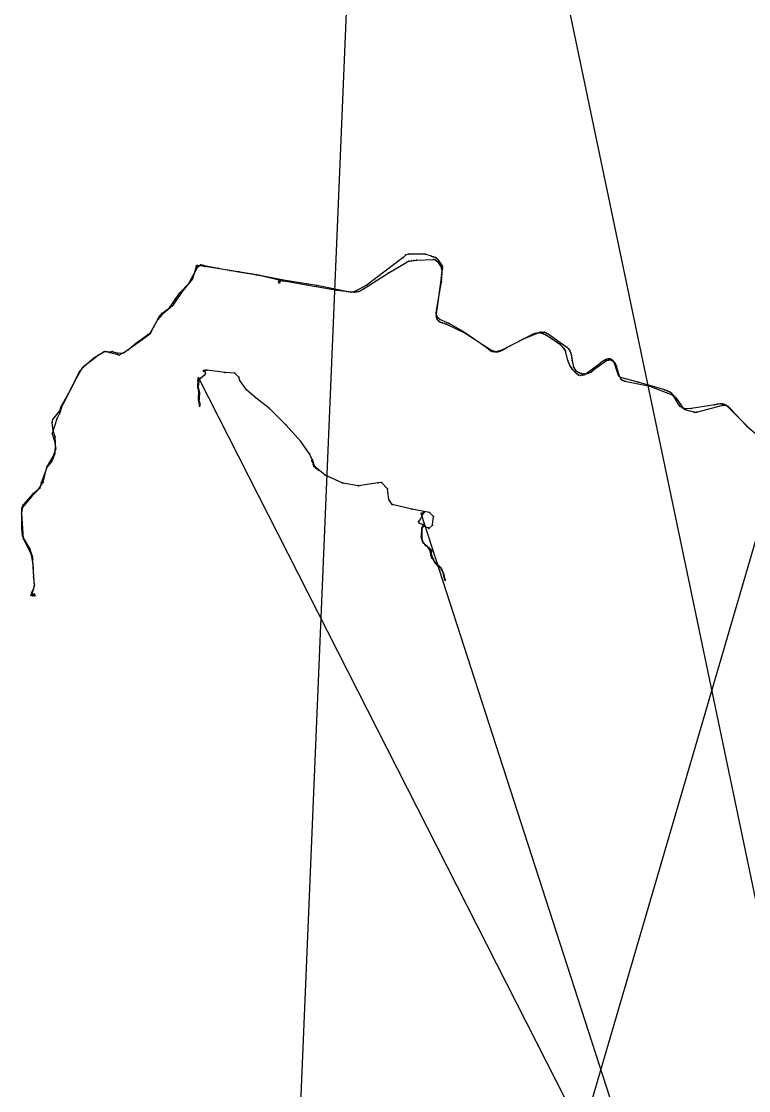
# Model space of a CAD drawing. Header units: metres. Extents: x 533996 to 558759, y 1823984 to 1869097.
# Drawn here: x 533996 to 538545, y 1846540 to 1853228 of the extents above; entities that cross this region are included whole.
import ezdxf

# ---------------------------------------------------------------- set-up
doc = ezdxf.new("R2010")
doc.units = ezdxf.units.M
doc.header["$MEASUREMENT"] = 0
doc.layers.add('Unknown Line Type', color=7, linetype='Continuous')
doc.layers.add('Unknown Point Feature', color=7, linetype='Continuous')

msp = doc.modelspace()

# ---------------------------------------------------------------- linework, layer by layer
at = {"layer": 'Unknown Line Type', "color": 4, "true_color": 0x00ffff}
for points in [[(534120.6, 1869074.7, 342.4), (540850.2, 1836930.3, 270.8)], [(535442, 1839236.9, 226.1), (536139.8, 1855927.4, 774.5)], [(539269.5, 1852310, 524.5), (535443.4, 1839235.5, 227.5)], [(538557.6, 1850674.7, 633.2), (538407.2, 1850824.9, 629.8), (538395.4, 1850832.1, 629.8), (538382.1, 1850836.1, 629.8), (538367.1, 1850835.8, 629.8), (538350.7, 1850833.1, 629.3), (538333.4, 1850829.7, 629.3), (538185.1, 1850806.6, 627.9), (538155.3, 1850803.9, 627.4), (538141.5, 1850806.2, 627.4), (538128.9, 1850811.9, 626.9), (538118.1, 1850820, 626.4), (538109.2, 1850829.6, 626), (538101.6, 1850842, 625.5), (538094.2, 1850854.4, 625.5), (538072.1, 1850891.8, 625), (538062.7, 1850902, 625), (538050.9, 1850910.3, 624.5), (538036.1, 1850917.4, 624.5), (538020.4, 1850923.6, 624), (537855.1, 1850971.1, 623.1), (537743.1, 1851001, 623.1), (537734.7, 1851009.1, 623.1), (537728.8, 1851019.3, 623.5), (537725.1, 1851031.2, 623.5), (537721.9, 1851044.1, 624), (537704.9, 1851094.6, 625), (537698.3, 1851104.4, 625), (537690, 1851111.8, 625.5), (537680.4, 1851116.8, 625.5), (537668.9, 1851117.5, 626), (537656.3, 1851114.9, 626.9), (537643.5, 1851108.3, 627.4), (537631.2, 1851100.2, 628.4), (537619.8, 1851091.3, 628.8), (537608.2, 1851081, 628.8), (537529.5, 1851022.6, 632.2), (537517.7, 1851017.7, 632.7), (537506.1, 1851014.2, 632.7), (537493.8, 1851013.3, 632.7), (537481.5, 1851015.1, 632.2), (537468.7, 1851024.5, 632.7), (537457.9, 1851035.9, 633.7), (537449.2, 1851044, 633.7), (537441.7, 1851052.7, 633.7), (537435.2, 1851061.9, 633.7), (537429.3, 1851071.6, 633.7), (537414.2, 1851106.9, 634.6), (537399.5, 1851166.7, 636), (537392.3, 1851180.3, 637), (537382, 1851192.5, 637.5), (537368.2, 1851204, 637.5), (537353.6, 1851214.9, 637.5), (537274.5, 1851268, 638), (537262.2, 1851273.6, 638.5), (537249.5, 1851277.3, 638.5), (537236.1, 1851279.1, 638.9), (537222, 1851278.3, 638.9), (537207.4, 1851274.6, 639.4), (537192.5, 1851268.5, 639.4), (537177.5, 1851261.8, 639.9), (537005.3, 1851174.3, 645.2), (536971.9, 1851162.7, 646.1), (536962, 1851161, 646.6), (536952, 1851160.6, 646.6), (536941.4, 1851162.9, 647.1), (536930.8, 1851167.6, 647.6), (536920, 1851174.8, 648.1), (536907.7, 1851186, 648.5), (536756.3, 1851290.7, 648.5), (536672.6, 1851338, 649.5), (536614.5, 1851362.8, 651), (536604.7, 1851370.6, 651), (536597.3, 1851380.1, 651.4), (536592.9, 1851391.5, 651.9), (536592, 1851404.3, 652.9), (536593.6, 1851417.9, 653.3), (536596.1, 1851432.2, 653.8), (536624.7, 1851599.2, 663), (536631.3, 1851683.8, 666.3), (536630.4, 1851692.6, 666.3), (536627.8, 1851701.1, 666.3), (536623, 1851710, 666.8), (536616.6, 1851719.3, 666.8), (536610.4, 1851729, 666.8), (536603, 1851737.3, 666.8), (536594.5, 1851744.6, 666.8), (536584.1, 1851750.5, 666.8), (536573.1, 1851755.4, 666.8), (536561.9, 1851759.7, 666.8), (536521.6, 1851771, 667.3), (536417.6, 1851772.7, 671.6), (536402, 1851768.3, 671.6), (536384.1, 1851751.4, 671.6), (536158.6, 1851579.9, 671.6), (536087.4, 1851539.7, 670.7), (536073.2, 1851536, 670.7), (536059, 1851534.8, 670.2), (536044.5, 1851536, 669.7), (536029.3, 1851539.2, 669.7), (535844.7, 1851575.2, 666.3), (535636.4, 1851609.4, 662.5), (535466.4, 1851641.5, 657.7), (535301, 1851670.6, 652.9), (535143.7, 1851693.9, 649.5), (535097.7, 1851701.5, 649.5), (535093.6, 1851700.7, 649), (535091.1, 1851699, 649.5), (535090.1, 1851692.9, 648.1), (535066.9, 1851617, 641.8), (535001.8, 1851539.2, 636.5), (534941.2, 1851449, 628.8), (534875.7, 1851392.8, 622.6), (534847.6, 1851362.1, 621.6), (534799.4, 1851274.8, 623.5), (534711.1, 1851211.6, 622.6), (534666.3, 1851173.8, 623.1), (534608, 1851140.1, 624.5), (534547.6, 1851157.5, 623.5), (534534, 1851161.4, 623.5), (534519.2, 1851162.3, 624.5), (534450.4, 1851121.6, 624), (534374.8, 1851056, 620.7), (534340.6, 1850999.1, 619.2), (534258.9, 1850839.1, 612), (534251.7, 1850827.3, 611.5), (534238, 1850780, 608.7), (534217.2, 1850742.6, 606.7), (534190, 1850649.7, 602.9), (534208.5, 1850587, 601.9), (534205.2, 1850522.4, 601.9), (534186.9, 1850477.6, 602.4), (534157.5, 1850442.3, 602.4), (534119.6, 1850341.4, 601), (534112.3, 1850307.2, 599.5), (534063.1, 1850261.1, 596.6), (534001.6, 1850185.5, 598.1), (533996.5, 1850148.8, 600), (534008.5, 1849993, 602.4), (534055.8, 1849900.1, 603.4), (534067.7, 1849834.3, 603.4), (534073.1, 1849753.9, 603.8), (534075.6, 1849695.1, 604.8), (534064.5, 1849653.9, 605.8), (534056.3, 1849639.5, 606.2), (534066.3, 1849634.9, 605.8), (534080.2, 1849636.4, 605.3), (534078.5, 1849637.7, 603.8), (534079.4, 1849640.6, 604.8), (534078.9, 1849639.6, 606.2), (534079.8, 1849636.7, 604.8), (534080.2, 1849635.4, 604.8), (534079.5, 1849636.8, 603.8), (534080, 1849638, 605.3), (534080.3, 1849638.9, 606.2), (534080.4, 1849639.9, 605.8), (534080.4, 1849639.3, 606.2), (534079.7, 1849639.2, 605.8), (534078.8, 1849640.7, 606.7), (534077.5, 1849643.3, 606.2), (534076.5, 1849646, 608.7), (534076.7, 1849646.7, 613), (534076.8, 1849645.6, 613), (534076.6, 1849643.6, 611.5), (534075.1, 1849640.5, 609.1), (534075.7, 1849640.8, 608.7), (534078.1, 1849641.4, 610.1), (534068.2, 1849641.8, 610.1), (534060.5, 1849652.8, 611.1), (534073.2, 1849677.4, 612), (534077.9, 1849702, 613), (534071, 1849813.7, 613), (534067.4, 1849866.5, 612.5), (534066.4, 1849880.3, 612.5), (534048.6, 1849930.4, 613.5), (534017.3, 1849982.1, 613.5), (534004, 1850010.5, 613), (533998.4, 1850055.8, 613), (533999.3, 1850180.8, 614.9), (534006.8, 1850204, 614.4), (534069.8, 1850274.4, 608.7), (534105.2, 1850303.9, 607.7), (534132.9, 1850345.8, 607.2), (534156.7, 1850439.2, 606.7), (534193.4, 1850502.6, 605.8), (534211.5, 1850551.6, 605.3), (534207.2, 1850630.2, 603.4), (534194.6, 1850666.4, 603.4), (534189.7, 1850718.3, 603.4), (534193, 1850737.2, 603.8), (534219.2, 1850770, 602.9), (534237.1, 1850791.2, 604.8), (534244.6, 1850819.7, 604.8), (534290.8, 1850899.7, 605.8), (534357.1, 1851033.7, 609.1), (534392.8, 1851075.8, 611.1), (534476.4, 1851140.3, 616.8), (534513.2, 1851161.8, 619.7), (534563.8, 1851162.4, 627.4), (534599.4, 1851153.4, 629.3), (534635.6, 1851155, 632.2), (534708.5, 1851207, 635.6), (534780.4, 1851259.9, 638), (534803.8, 1851278.4, 638.5), (534859, 1851380, 637.5), (534876.2, 1851402.9, 635.6), (534923, 1851435.5, 633.7), (534984.7, 1851527.6, 632.2), (535043.2, 1851588.9, 634.6), (535098.7, 1851691.2, 643.3), (535117.2, 1851705, 649.5), (535123.8, 1851703.8, 650), (535131.7, 1851702.2, 650.5), (535226.1, 1851683.6, 653.3), (535357.5, 1851660.3, 656.7), (535483.9, 1851639.6, 657.2), (535592.3, 1851615.4, 656.7), (535623.8, 1851607.8, 657.2), (535615.5, 1851599.9, 656.2), (535613.8, 1851597.8, 655.3), (535608.5, 1851597.3, 656.2), (535605.6, 1851598.1, 656.2), (535605.1, 1851597.8, 657.2), (535606, 1851600.3, 654.8), (535606.1, 1851601.5, 654.3), (535609, 1851600.5, 649), (535610.9, 1851603.2, 644.7), (535609.9, 1851602, 645.7), (535608.1, 1851602, 647.6), (535610.3, 1851600.8, 646.1), (535607.6, 1851599.3, 647.1), (535609.1, 1851599.1, 648.5), (535609.6, 1851599.7, 648.5), (535608.9, 1851598.3, 650), (535609.9, 1851596, 650), (535609, 1851597.4, 653.3), (535610, 1851598.8, 654.3), (535612.4, 1851600.1, 657.7), (535610.9, 1851597.3, 657.2), (535610.5, 1851597.2, 655.3), (535609.7, 1851597, 655.8), (535608.3, 1851597.1, 652.9), (535608.3, 1851598.9, 649.5), (535608.1, 1851596.7, 647.6), (535608.5, 1851592.3, 644.7), (535610.9, 1851592.5, 645.2), (535611.1, 1851593.3, 648.1), (535608.9, 1851597.8, 649), (535609.2, 1851608.1, 649.5), (535611.5, 1851608.2, 649), (535613.4, 1851607.8, 649.5), (535663.3, 1851600.8, 649.5), (535780.8, 1851580.8, 651.4), (535971.7, 1851546.6, 656.7), (536079.3, 1851534.2, 659.1), (536093, 1851535.8, 659.6), (536106.9, 1851539, 659.6), (536120.6, 1851545.2, 660.1), (536133.7, 1851553.3, 660.6), (536146.2, 1851561.7, 661), (536290, 1851653.8, 664.4), (536406.5, 1851722.4, 668.2), (536421, 1851727, 669.2), (536436.2, 1851730.2, 669.7), (536451.8, 1851732.6, 670.2), (536467.7, 1851734.2, 671.1), (536574.2, 1851739.2, 677.4), (536583.9, 1851736.1, 678.3), (536593.4, 1851730.6, 679.3), (536601.7, 1851722.9, 679.8), (536608.2, 1851714, 680.3), (536614.1, 1851704.5, 680.8), (536619.6, 1851694.1, 681.2), (536624.4, 1851683.1, 681.7), (536627.3, 1851671.2, 681.7), (536626.9, 1851657.1, 681.2), (536624.8, 1851641.7, 680.3), (536622.5, 1851626.6, 680.3), (536596.9, 1851441.1, 679.8), (536590.1, 1851399.5, 678.8), (536590.3, 1851386.7, 678.8), (536592.6, 1851374.8, 678.8), (536598, 1851363.9, 678.8), (536606.2, 1851354.4, 678.8), (536616.4, 1851347.3, 679.3), (536628.3, 1851341.4, 679.3), (536642.5, 1851337.8, 678.8), (536656.6, 1851333.7, 678.8), (536775.7, 1851275, 674.5), (536939.5, 1851169, 670.7), (536951.1, 1851164.3, 670.2), (536963.3, 1851161.7, 670.2), (536976.5, 1851160.9, 669.7), (536991.5, 1851164.9, 669.2), (537005.8, 1851171.3, 668.7), (537019.5, 1851179.3, 668.7), (537032.3, 1851187.3, 668.7), (537137.5, 1851242, 667.3), (537240.5, 1851283.3, 664.4), (537254.8, 1851284.8, 664.4), (537268.4, 1851283, 663.5), (537281.5, 1851278.1, 663), (537293.9, 1851271.4, 663), (537306.5, 1851263.3, 662.5), (537407.4, 1851189.5, 658.2), (537418.5, 1851178.8, 657.2), (537426.9, 1851166.5, 656.7), (537433.3, 1851152.6, 655.8), (537437.6, 1851138, 655.3), (537439.7, 1851122.3, 654.3), (537441.8, 1851107.1, 653.8), (537450.2, 1851065.7, 651.9), (537456.2, 1851053.6, 651.4), (537464.6, 1851043.2, 651), (537474.8, 1851035, 651), (537487.1, 1851029.2, 650.5), (537500.9, 1851025.2, 650), (537514.8, 1851022.7, 649.5), (537529.5, 1851022.8, 648.5), (537544.2, 1851026.6, 648.1), (537558.7, 1851033.9, 646.6), (537571.7, 1851044.4, 645.7), (537584.2, 1851054.6, 645.2), (537655.5, 1851106.2, 640.9), (537666.6, 1851109.6, 639.9), (537678, 1851110.5, 639.4), (537688.7, 1851107.9, 638.9), (537698.6, 1851101.9, 638.9), (537707, 1851093.4, 638.5), (537713.5, 1851083.5, 638.5), (537718.2, 1851072.1, 638), (537721.7, 1851059.7, 637), (537736.5, 1851009.9, 634.6), (537748.4, 1850988.2, 633.7), (537758.1, 1850981.5, 632.7), (537770.9, 1850978, 632.2), (537927.8, 1850945.6, 626), (538066.6, 1850892.9, 622.1), (538075, 1850886.5, 622.1), (538080, 1850881, 622.1), (538083.7, 1850877.3, 622.6), (538086.9, 1850874.8, 622.6), (538089.3, 1850873.1, 623.1), (538084.6, 1850878.2, 622.6), (538080.8, 1850881, 621.6), (538095, 1850868, 621.6), (538098.7, 1850862.9, 621.6), (538134.3, 1850809.8, 622.6), (538142.3, 1850802.8, 622.6), (538152, 1850797.7, 622.6), (538206.2, 1850783.7, 624.5), (538220.4, 1850784.1, 625), (538384.6, 1850826.3, 626.9), (538398, 1850826.8, 627.4), (538408.6, 1850823.9, 627.9), (538418.4, 1850818.2, 627.9), (538427.7, 1850809.5, 628.4), (538436.5, 1850799.8, 628.4), (538533.2, 1850697.9, 629.3), (538601, 1850639.9, 629.8)], [(540727.1, 1837063.8, 279.9), (536499.6, 1850142.8, 696.1), (536497.7, 1850151.2, 692.3), (536506.5, 1850152.4, 690.4), (536515.3, 1850156.1, 688.4), (536512.9, 1850158.8, 686), (536493.6, 1850115.5, 640.4), (536480.9, 1850100.2, 636.5), (536485.6, 1850089.8, 624.5), (536510.5, 1850081.5, 607.2), (536512.2, 1850072.1, 604.3), (536512.6, 1850069.9, 602.4), (536511.9, 1850070.8, 600.5), (536513.8, 1850070.3, 598.6), (536512.3, 1850070.1, 598.1), (536512.4, 1850070.5, 599), (536511.4, 1850069, 600.5), (536511, 1850070.9, 598.6), (536512.9, 1850070.1, 597.6), (536510.2, 1850071.1, 599.5), (536510.3, 1850070.5, 600), (536509, 1850070.6, 598.1), (536502.5, 1850061.6, 597.6), (536501.3, 1850045.7, 601.4), (536502.3, 1850029.3, 601.9), (536501.2, 1850013.6, 605.3), (536502.2, 1850005.2, 600), (536501.9, 1849991.5, 597.1), (536503.7, 1849985.9, 595.2), (536507, 1849973.1, 592.8), (536523.9, 1849952.8, 592.8), (536526.3, 1849950, 592.3), (536524.8, 1849949.4, 592.8), (536536.3, 1849942.5, 594.7), (536564.3, 1849919.9, 603.8), (536561.8, 1849912, 606.7), (536560.1, 1849898.1, 600.5), (536565.7, 1849880.1, 597.1), (536566.4, 1849874.8, 595.2), (536568.4, 1849868.8, 594.2), (536576.1, 1849854.5, 592.8), (536583.5, 1849842.7, 591.8), (536583.9, 1849842.6, 590.4), (536582.8, 1849843.2, 589.9), (536586.9, 1849839.1, 588), (536606.5, 1849823.6, 588), (536612.6, 1849815.6, 589), (536615.8, 1849813.5, 587.5), (536616.8, 1849812.9, 587), (536625.4, 1849798.6, 587.5), (536626.5, 1849795, 586.5), (536625.3, 1849795.1, 586.1), (536627.9, 1849793.5, 586.1), (536633.4, 1849785.5, 586.5), (536636.3, 1849773.7, 585.6), (536641.3, 1849757.8, 585.1), (536641.4, 1849750.5, 585.1), (536646.3, 1849737.4, 585.1), (536647, 1849734.2, 585.1), (536646, 1849733.2, 584.6), (536646.9, 1849733.8, 583.7), (536648, 1849735.3, 585.1), (536645.6, 1849733.5, 587), (536645.6, 1849734.4, 587), (536641.8, 1849749.5, 587.5), (536637.3, 1849765.2, 588), (536636.5, 1849772.1, 587.5), (536633.2, 1849783, 587.5), (536627.5, 1849793.8, 587), (536623.7, 1849801.7, 586.1), (536622.4, 1849803.7, 587), (536619.9, 1849809, 588), (536614.6, 1849813.6, 589), (536606.6, 1849818.8, 591.3), (536600, 1849823.5, 591.8), (536589.3, 1849836.3, 589), (536583.4, 1849844, 589.4), (536572.1, 1849867.3, 591.3), (536561.7, 1849872.7, 594.2), (536561.2, 1849883.9, 590.9), (536560.7, 1849885.5, 590.4), (536558.6, 1849887.9, 590.9), (536556.4, 1849903.1, 590.9), (536553.3, 1849919.1, 588.5), (536541.2, 1849936.1, 588.5), (536529.6, 1849946.5, 590.9), (536521.8, 1849953, 591.3), (536519.3, 1849955.4, 590.9), (536510.2, 1849967, 590.4), (536505, 1849977.4, 592.8), (536498, 1850002.2, 595.7), (536498.2, 1850004.8, 595.7), (536498.9, 1850011.5, 594.2), (536498.8, 1850016, 592.3), (536502.2, 1850044.8, 595.7), (536501.9, 1850052.4, 594.2), (536501.5, 1850058.4, 592.8), (536504.6, 1850065.3, 591.8), (536504.9, 1850068.1, 592.8), (536504.8, 1850069.2, 595.7), (536506.1, 1850069.8, 596.2), (536507.6, 1850070.2, 596.2), (536511.9, 1850071.6, 596.6), (536513.8, 1850070.7, 596.2), (536513.6, 1850072.8, 598.1), (536515.6, 1850071.3, 600.5), (536542, 1850061, 600.5), (536545.8, 1850056.8, 601.9), (536568.1, 1850076.1, 600), (536569, 1850081.2, 600.5), (536574.1, 1850130.1, 602.4), (536549.3, 1850155.4, 605.8), (536439.4, 1850176.4, 608.7), (536315.3, 1850206.8, 610.6), (536294.1, 1850237.7, 611.5), (536287.1, 1850303.9, 612), (536248.9, 1850342.6, 611.1), (536228.2, 1850341.2, 611.1), (536104.8, 1850323.7, 612.5), (536006.7, 1850340.3, 617.8), (535897.6, 1850389, 625.5), (535839.9, 1850434.6, 630.8), (535826.3, 1850452.7, 632.2), (535812.5, 1850486.3, 636.5), (535814.9, 1850479.6, 637.5), (535813.4, 1850477.8, 637), (535815.7, 1850477.6, 634.1), (535819.1, 1850473.5, 633.2), (535823.8, 1850458.5, 635.1), (535824.3, 1850456.7, 634.6), (535822.4, 1850456, 634.1), (535823.1, 1850454.8, 635.6), (535826, 1850449.4, 635.6), (535826.5, 1850449.2, 634.6), (535836.7, 1850438.6, 635.1), (535846, 1850429.4, 634.6), (535854.7, 1850421, 634.1), (535854.5, 1850420.7, 633.2), (535844, 1850428.8, 634.1), (535838.8, 1850432.7, 633.2), (535833.1, 1850439.8, 633.2), (535831.3, 1850444.3, 632.7), (535828, 1850444.9, 634.1), (535826.8, 1850444.3, 633.7), (535827.1, 1850446.9, 634.1), (535828, 1850447.3, 633.7), (535826.8, 1850457.6, 631.7), (535821.1, 1850473.4, 632.7), (535818, 1850481.7, 632.2), (535818.4, 1850482.7, 632.2), (535799.2, 1850522, 633.2), (535745, 1850600.9, 634.1), (535651.8, 1850701.2, 638), (535548.5, 1850806.5, 645.7), (535465.8, 1850871, 648.1), (535403.6, 1850922.6, 647.1), (535363.8, 1850982, 644.2), (535357.1, 1851002.6, 643.7), (535332.2, 1851027, 643.7), (535270, 1851031, 645.7), (535156.9, 1851045.5, 646.1), (535149.1, 1851046.6, 646.6), (535136.1, 1851044.5, 648.5), (535140.6, 1851042.8, 643.7), (535136.3, 1851040.9, 643.3), (535144.4, 1851037.8, 639.4), (535149.1, 1851025.8, 640.4), (535145.8, 1851020.7, 640.9), (535138.9, 1851013.9, 641.8), (535122.4, 1851000.9, 640.4), (535115.2, 1850995.1, 639.4), (535106, 1850990.2, 638), (535105.8, 1850990.2, 638.5), (535107.1, 1850986, 638.5), (535104.9, 1850972.5, 636.5), (535106.5, 1850970.4, 635.6), (535104.4, 1850960.6, 637.5), (535103.6, 1850958.1, 638.5), (535103.6, 1850955.5, 637.5), (535099.9, 1850949, 639.4), (535100.8, 1850948.1, 638.5), (535103, 1850940.4, 637), (535110.4, 1850907.5, 642.3), (535110.7, 1850893.8, 646.6), (535110.1, 1850892.3, 642.8), (535109.4, 1850889.9, 640.4), (535107.8, 1850876.8, 637.5), (535108.7, 1850871.5, 636), (535108.5, 1850862.2, 635.1), (535106.7, 1850857.6, 633.2), (535110.9, 1850845.8, 631.7), (535113.1, 1850835.8, 631.2), (535113.5, 1850828.2, 630.8), (535113.4, 1850823.4, 631.2), (535110.5, 1850821.4, 630.3), (535111.6, 1850826.3, 632.2), (535110.8, 1850831.9, 633.7), (535108.9, 1850839.4, 631.2), (535107.1, 1850848, 631.2), (535104.9, 1850857.5, 631.7), (535105.7, 1850860.7, 632.2), (535104.5, 1850865.9, 633.2), (535103.6, 1850870.8, 633.2), (535103.9, 1850882.6, 635.1), (535105.4, 1850900.1, 638), (535103.8, 1850924.7, 641.3), (535100.2, 1850936.8, 644.7), (535101.2, 1850960.2, 645.7), (535101.7, 1850968.1, 646.6), (535100.4, 1850980.8, 648.5), (535103.2, 1850994.8, 650), (535103.4, 1850997.5, 650.5), (542806.5, 1835852.7, 242.4)]]:
    msp.add_polyline3d(points, dxfattribs=at)
at = {"layer": 'Unknown Point Feature'}
for p in [(536402, 1851768.3, 671.6), (536417.6, 1851772.7, 671.6), (536521.6, 1851771, 667.3), (536561.9, 1851759.7, 666.8), (535090.1, 1851692.9, 648.1), (535091.1, 1851699, 649.5), (535093.6, 1851700.7, 649), (535097.7, 1851701.5, 649.5), (535098.7, 1851691.2, 643.3), (535117.2, 1851705, 649.5), (535123.8, 1851703.8, 650), (535131.7, 1851702.2, 650.5), (535143.7, 1851693.9, 649.5), (536384.1, 1851751.4, 671.6), (536406.5, 1851722.4, 668.2), (536421, 1851727, 669.2), (536436.2, 1851730.2, 669.7), (536451.8, 1851732.6, 670.2), (536467.7, 1851734.2, 671.1), (536573.1, 1851755.4, 666.8), (536574.2, 1851739.2, 677.4), (536583.9, 1851736.1, 678.3), (536584.1, 1851750.5, 666.8), (536593.4, 1851730.6, 679.3), (536594.5, 1851744.6, 666.8), (536601.7, 1851722.9, 679.8), (536603, 1851737.3, 666.8), (536608.2, 1851714, 680.3), (536610.4, 1851729, 666.8), (536614.1, 1851704.5, 680.8), (536616.6, 1851719.3, 666.8), (536619.6, 1851694.1, 681.2), (536623, 1851710, 666.8), (536627.8, 1851701.1, 666.3), (536630.4, 1851692.6, 666.3), (535226.1, 1851683.6, 653.3), (535301, 1851670.6, 652.9), (535357.5, 1851660.3, 656.7), (535466.4, 1851641.5, 657.7), (535483.9, 1851639.6, 657.2), (536290, 1851653.8, 664.4), (536622.5, 1851626.6, 680.3), (536624.4, 1851683.1, 681.7), (536624.8, 1851641.7, 680.3), (536626.9, 1851657.1, 681.2), (536627.3, 1851671.2, 681.7), (536631.3, 1851683.8, 666.3), (535043.2, 1851588.9, 634.6), (535066.9, 1851617, 641.8), (535592.3, 1851615.4, 656.7), (535605.1, 1851597.8, 657.2), (535605.6, 1851598.1, 656.2), (535606, 1851600.3, 654.8), (535606.1, 1851601.5, 654.3), (535607.6, 1851599.3, 647.1), (535608.1, 1851602, 647.6), (535608.1, 1851596.7, 647.6), (535608.3, 1851598.9, 649.5), (535608.3, 1851597.1, 652.9), (535608.5, 1851597.3, 656.2), (535608.5, 1851592.3, 644.7), (535608.9, 1851598.3, 650), (535608.9, 1851597.8, 649), (535609, 1851600.5, 649), (535609, 1851597.4, 653.3), (535609.1, 1851599.1, 648.5), (535609.2, 1851608.1, 649.5), (535609.6, 1851599.7, 648.5), (535609.7, 1851597, 655.8), (535609.9, 1851602, 645.7), (535609.9, 1851596, 650), (535610, 1851598.8, 654.3), (535610.3, 1851600.8, 646.1), (535610.5, 1851597.2, 655.3), (535610.9, 1851603.2, 644.7), (535610.9, 1851597.3, 657.2), (535610.9, 1851592.5, 645.2), (535611.1, 1851593.3, 648.1), (535611.5, 1851608.2, 649), (535612.4, 1851600.1, 657.7), (535613.4, 1851607.8, 649.5), (535613.8, 1851597.8, 655.3), (535615.5, 1851599.9, 656.2), (535623.8, 1851607.8, 657.2), (535636.4, 1851609.4, 662.5), (535663.3, 1851600.8, 649.5), (535780.8, 1851580.8, 651.4), (535844.7, 1851575.2, 666.3), (536146.2, 1851561.7, 661), (536158.6, 1851579.9, 671.6), (536624.7, 1851599.2, 663), (534984.7, 1851527.6, 632.2), (535001.8, 1851539.2, 636.5), (535971.7, 1851546.6, 656.7), (536029.3, 1851539.2, 669.7), (536044.5, 1851536, 669.7), (536059, 1851534.8, 670.2), (536073.2, 1851536, 670.7), (536079.3, 1851534.2, 659.1), (536087.4, 1851539.7, 670.7), (536093, 1851535.8, 659.6), (536106.9, 1851539, 659.6), (536120.6, 1851545.2, 660.1), (536133.7, 1851553.3, 660.6), (534923, 1851435.5, 633.7), (534941.2, 1851449, 628.8), (536596.1, 1851432.2, 653.8), (536596.9, 1851441.1, 679.8), (534847.6, 1851362.1, 621.6), (534859, 1851380, 637.5), (534875.7, 1851392.8, 622.6), (534876.2, 1851402.9, 635.6), (536590.1, 1851399.5, 678.8), (536590.3, 1851386.7, 678.8), (536592, 1851404.3, 652.9), (536592.6, 1851374.8, 678.8), (536592.9, 1851391.5, 651.9), (536593.6, 1851417.9, 653.3), (536597.3, 1851380.1, 651.4), (536598, 1851363.9, 678.8), (536604.7, 1851370.6, 651), (536614.5, 1851362.8, 651), (536606.2, 1851354.4, 678.8), (536616.4, 1851347.3, 679.3), (536628.3, 1851341.4, 679.3), (536642.5, 1851337.8, 678.8), (536656.6, 1851333.7, 678.8), (536672.6, 1851338, 649.5), (536756.3, 1851290.7, 648.5), (534780.4, 1851259.9, 638), (534799.4, 1851274.8, 623.5), (534803.8, 1851278.4, 638.5), (536775.7, 1851275, 674.5), (537137.5, 1851242, 667.3), (537177.5, 1851261.8, 639.9), (537192.5, 1851268.5, 639.4), (537207.4, 1851274.6, 639.4), (537222, 1851278.3, 638.9), (537236.1, 1851279.1, 638.9), (537240.5, 1851283.3, 664.4), (537249.5, 1851277.3, 638.5), (537254.8, 1851284.8, 664.4), (537262.2, 1851273.6, 638.5), (537268.4, 1851283, 663.5), (537274.5, 1851268, 638), (537281.5, 1851278.1, 663), (537293.9, 1851271.4, 663), (537306.5, 1851263.3, 662.5), (534513.2, 1851161.8, 619.7), (534519.2, 1851162.3, 624.5), (534534, 1851161.4, 623.5), (534547.6, 1851157.5, 623.5), (534563.8, 1851162.4, 627.4), (534666.3, 1851173.8, 623.1), (534708.5, 1851207, 635.6), (534711.1, 1851211.6, 622.6), (536907.7, 1851186, 648.5), (536920, 1851174.8, 648.1), (536930.8, 1851167.6, 647.6), (536939.5, 1851169, 670.7), (536941.4, 1851162.9, 647.1), (536951.1, 1851164.3, 670.2), (536952, 1851160.6, 646.6), (536962, 1851161, 646.6), (536963.3, 1851161.7, 670.2), (536971.9, 1851162.7, 646.1), (536976.5, 1851160.9, 669.7), (536991.5, 1851164.9, 669.2), (537005.3, 1851174.3, 645.2), (537005.8, 1851171.3, 668.7), (537019.5, 1851179.3, 668.7), (537032.3, 1851187.3, 668.7), (537353.6, 1851214.9, 637.5), (537368.2, 1851204, 637.5), (537382, 1851192.5, 637.5), (537392.3, 1851180.3, 637), (537399.5, 1851166.7, 636), (537407.4, 1851189.5, 658.2), (537418.5, 1851178.8, 657.2), (537426.9, 1851166.5, 656.7), (534450.4, 1851121.6, 624), (534476.4, 1851140.3, 616.8), (534599.4, 1851153.4, 629.3), (534608, 1851140.1, 624.5), (534635.6, 1851155, 632.2), (537414.2, 1851106.9, 634.6), (537433.3, 1851152.6, 655.8), (537437.6, 1851138, 655.3), (537439.7, 1851122.3, 654.3), (537441.8, 1851107.1, 653.8), (537619.8, 1851091.3, 628.8), (537631.2, 1851100.2, 628.4), (537643.5, 1851108.3, 627.4), (537655.5, 1851106.2, 640.9), (537656.3, 1851114.9, 626.9), (537666.6, 1851109.6, 639.9), (537668.9, 1851117.5, 626), (537678, 1851110.5, 639.4), (537680.4, 1851116.8, 625.5), (537688.7, 1851107.9, 638.9), (537690, 1851111.8, 625.5), (537698.3, 1851104.4, 625), (537698.6, 1851101.9, 638.9), (537704.9, 1851094.6, 625), (537707, 1851093.4, 638.5), (534357.1, 1851033.7, 609.1), (534374.8, 1851056, 620.7), (534392.8, 1851075.8, 611.1), (535136.1, 1851044.5, 648.5), (535136.3, 1851040.9, 643.3), (535140.6, 1851042.8, 643.7), (535144.4, 1851037.8, 639.4), (535149.1, 1851046.6, 646.6), (535149.1, 1851025.8, 640.4), (535156.9, 1851045.5, 646.1), (535270, 1851031, 645.7), (535332.2, 1851027, 643.7), (537429.3, 1851071.6, 633.7), (537435.2, 1851061.9, 633.7), (537441.7, 1851052.7, 633.7), (537449.2, 1851044, 633.7), (537450.2, 1851065.7, 651.9), (537456.2, 1851053.6, 651.4), (537457.9, 1851035.9, 633.7), (537464.6, 1851043.2, 651), (537468.7, 1851024.5, 632.7), (537474.8, 1851035, 651), (537487.1, 1851029.2, 650.5), (537500.9, 1851025.2, 650), (537514.8, 1851022.7, 649.5), (537529.5, 1851022.8, 648.5), (537529.5, 1851022.6, 632.2), (537544.2, 1851026.6, 648.1), (537558.7, 1851033.9, 646.6), (537571.7, 1851044.4, 645.7), (537584.2, 1851054.6, 645.2), (537608.2, 1851081, 628.8), (537713.5, 1851083.5, 638.5), (537718.2, 1851072.1, 638), (537721.7, 1851059.7, 637), (537721.9, 1851044.1, 624), (537725.1, 1851031.2, 623.5), (534340.6, 1850999.1, 619.2), (535100.4, 1850980.8, 648.5), (535101.2, 1850960.2, 645.7), (535101.7, 1850968.1, 646.6), (535103.2, 1850994.8, 650), (535103.4, 1850997.5, 650.5), (535103.6, 1850958.1, 638.5), (535103.6, 1850955.5, 637.5), (535104.4, 1850960.6, 637.5), (535104.9, 1850972.5, 636.5), (535105.8, 1850990.2, 638.5), (535106, 1850990.2, 638), (535106.5, 1850970.4, 635.6), (535107.1, 1850986, 638.5), (535115.2, 1850995.1, 639.4), (535122.4, 1851000.9, 640.4), (535138.9, 1851013.9, 641.8), (535145.8, 1851020.7, 640.9), (535357.1, 1851002.6, 643.7), (535363.8, 1850982, 644.2), (537481.5, 1851015.1, 632.2), (537493.8, 1851013.3, 632.7), (537506.1, 1851014.2, 632.7), (537517.7, 1851017.7, 632.7), (537728.8, 1851019.3, 623.5), (537734.7, 1851009.1, 623.1), (537736.5, 1851009.9, 634.6), (537743.1, 1851001, 623.1), (537748.4, 1850988.2, 633.7), (537758.1, 1850981.5, 632.7), (537770.9, 1850978, 632.2), (537855.1, 1850971.1, 623.1), (534290.8, 1850899.7, 605.8), (535099.9, 1850949, 639.4), (535100.2, 1850936.8, 644.7), (535100.8, 1850948.1, 638.5), (535103, 1850940.4, 637), (535103.8, 1850924.7, 641.3), (535105.4, 1850900.1, 638), (535109.4, 1850889.9, 640.4), (535110.1, 1850892.3, 642.8), (535110.4, 1850907.5, 642.3), (535110.7, 1850893.8, 646.6), (535403.6, 1850922.6, 647.1), (537927.8, 1850945.6, 626), (538020.4, 1850923.6, 624), (538036.1, 1850917.4, 624.5), (538050.9, 1850910.3, 624.5), (538062.7, 1850902, 625), (538066.6, 1850892.9, 622.1), (538072.1, 1850891.8, 625), (534251.7, 1850827.3, 611.5), (534258.9, 1850839.1, 612), (535103.6, 1850870.8, 633.2), (535103.9, 1850882.6, 635.1), (535104.5, 1850865.9, 633.2), (535104.9, 1850857.5, 631.7), (535105.7, 1850860.7, 632.2), (535106.7, 1850857.6, 633.2), (535107.1, 1850848, 631.2), (535107.8, 1850876.8, 637.5), (535108.5, 1850862.2, 635.1), (535108.7, 1850871.5, 636), (535108.9, 1850839.4, 631.2), (535110.5, 1850821.4, 630.3), (535110.8, 1850831.9, 633.7), (535110.9, 1850845.8, 631.7), (535111.6, 1850826.3, 632.2), (535113.1, 1850835.8, 631.2), (535113.4, 1850823.4, 631.2), (535113.5, 1850828.2, 630.8), (535465.8, 1850871, 648.1), (538075, 1850886.5, 622.1), (538080, 1850881, 622.1), (538080.8, 1850881, 621.6), (538083.7, 1850877.3, 622.6), (538084.6, 1850878.2, 622.6), (538086.9, 1850874.8, 622.6), (538089.3, 1850873.1, 623.1), (538094.2, 1850854.4, 625.5), (538095, 1850868, 621.6), (538098.7, 1850862.9, 621.6), (538101.6, 1850842, 625.5), (538109.2, 1850829.6, 626), (538333.4, 1850829.7, 629.3), (538350.7, 1850833.1, 629.3), (538367.1, 1850835.8, 629.8), (538382.1, 1850836.1, 629.8), (538384.6, 1850826.3, 626.9), (538395.4, 1850832.1, 629.8), (538398, 1850826.8, 627.4), (538407.2, 1850824.9, 629.8), (538408.6, 1850823.9, 627.9), (534219.2, 1850770, 602.9), (534237.1, 1850791.2, 604.8), (534238, 1850780, 608.7), (534244.6, 1850819.7, 604.8), (535548.5, 1850806.5, 645.7), (538118.1, 1850820, 626.4), (538128.9, 1850811.9, 626.9), (538134.3, 1850809.8, 622.6), (538141.5, 1850806.2, 627.4), (538142.3, 1850802.8, 622.6), (538152, 1850797.7, 622.6), (538155.3, 1850803.9, 627.4), (538185.1, 1850806.6, 627.9), (538206.2, 1850783.7, 624.5), (538220.4, 1850784.1, 625), (538418.4, 1850818.2, 627.9), (538427.7, 1850809.5, 628.4), (538436.5, 1850799.8, 628.4), (534189.7, 1850718.3, 603.4), (534193, 1850737.2, 603.8), (534217.2, 1850742.6, 606.7), (535651.8, 1850701.2, 638), (538533.2, 1850697.9, 629.3), (534190, 1850649.7, 602.9), (534194.6, 1850666.4, 603.4), (534207.2, 1850630.2, 603.4), (534208.5, 1850587, 601.9), (535745, 1850600.9, 634.1), (534193.4, 1850502.6, 605.8), (534205.2, 1850522.4, 601.9), (534211.5, 1850551.6, 605.3), (535799.2, 1850522, 633.2), (534156.7, 1850439.2, 606.7), (534157.5, 1850442.3, 602.4), (534186.9, 1850477.6, 602.4), (535812.5, 1850486.3, 636.5), (535813.4, 1850477.8, 637), (535814.9, 1850479.6, 637.5), (535815.7, 1850477.6, 634.1), (535818, 1850481.7, 632.2), (535818.4, 1850482.7, 632.2), (535819.1, 1850473.5, 633.2), (535821.1, 1850473.4, 632.7), (535822.4, 1850456, 634.1), (535823.1, 1850454.8, 635.6), (535823.8, 1850458.5, 635.1), (535824.3, 1850456.7, 634.6), (535826, 1850449.4, 635.6), (535826.3, 1850452.7, 632.2), (535826.5, 1850449.2, 634.6), (535826.8, 1850457.6, 631.7), (535826.8, 1850444.3, 633.7), (535827.1, 1850446.9, 634.1), (535828, 1850447.3, 633.7), (535828, 1850444.9, 634.1), (535831.3, 1850444.3, 632.7), (535833.1, 1850439.8, 633.2), (535836.7, 1850438.6, 635.1), (535838.8, 1850432.7, 633.2), (535839.9, 1850434.6, 630.8), (535844, 1850428.8, 634.1), (535846, 1850429.4, 634.6), (535854.5, 1850420.7, 633.2), (535854.7, 1850421, 634.1), (535897.6, 1850389, 625.5), (534105.2, 1850303.9, 607.7), (534112.3, 1850307.2, 599.5), (534119.6, 1850341.4, 601), (534132.9, 1850345.8, 607.2), (536006.7, 1850340.3, 617.8), (536104.8, 1850323.7, 612.5), (536228.2, 1850341.2, 611.1), (536248.9, 1850342.6, 611.1), (536287.1, 1850303.9, 612), (534063.1, 1850261.1, 596.6), (534069.8, 1850274.4, 608.7), (536294.1, 1850237.7, 611.5), (533999.3, 1850180.8, 614.9), (534001.6, 1850185.5, 598.1), (534006.8, 1850204, 614.4), (536315.3, 1850206.8, 610.6), (536439.4, 1850176.4, 608.7), (536506.5, 1850152.4, 690.4), (536512.9, 1850158.8, 686), (536515.3, 1850156.1, 688.4), (536549.3, 1850155.4, 605.8), (533996.5, 1850148.8, 600), (536480.9, 1850100.2, 636.5), (536485.6, 1850089.8, 624.5), (536493.6, 1850115.5, 640.4), (536497.7, 1850151.2, 692.3), (536499.6, 1850142.8, 696.1), (536574.1, 1850130.1, 602.4), (533998.4, 1850055.8, 613), (536501.3, 1850045.7, 601.4), (536501.5, 1850058.4, 592.8), (536501.9, 1850052.4, 594.2), (536502.2, 1850044.8, 595.7), (536502.3, 1850029.3, 601.9), (536502.5, 1850061.6, 597.6), (536504.6, 1850065.3, 591.8), (536504.8, 1850069.2, 595.7), (536504.9, 1850068.1, 592.8), (536506.1, 1850069.8, 596.2), (536507.6, 1850070.2, 596.2), (536509, 1850070.6, 598.1), (536510.2, 1850071.1, 599.5), (536510.3, 1850070.5, 600), (536510.5, 1850081.5, 607.2), (536511, 1850070.9, 598.6), (536511.4, 1850069, 600.5), (536511.9, 1850071.6, 596.6), (536511.9, 1850070.8, 600.5), (536512.2, 1850072.1, 604.3), (536512.3, 1850070.1, 598.1), (536512.4, 1850070.5, 599), (536512.6, 1850069.9, 602.4), (536512.9, 1850070.1, 597.6), (536513.6, 1850072.8, 598.1), (536513.8, 1850070.7, 596.2), (536513.8, 1850070.3, 598.6), (536515.6, 1850071.3, 600.5), (536542, 1850061, 600.5), (536545.8, 1850056.8, 601.9), (536568.1, 1850076.1, 600), (536569, 1850081.2, 600.5), (534004, 1850010.5, 613), (534008.5, 1849993, 602.4), (534017.3, 1849982.1, 613.5), (536498, 1850002.2, 595.7), (536498.2, 1850004.8, 595.7), (536498.8, 1850016, 592.3), (536498.9, 1850011.5, 594.2), (536501.2, 1850013.6, 605.3), (536501.9, 1849991.5, 597.1), (536502.2, 1850005.2, 600), (536503.7, 1849985.9, 595.2), (536505, 1849977.4, 592.8), (536507, 1849973.1, 592.8), (536510.2, 1849967, 590.4), (536519.3, 1849955.4, 590.9), (536521.8, 1849953, 591.3), (536523.9, 1849952.8, 592.8), (534048.6, 1849930.4, 613.5), (534055.8, 1849900.1, 603.4), (536524.8, 1849949.4, 592.8), (536526.3, 1849950, 592.3), (536529.6, 1849946.5, 590.9), (536536.3, 1849942.5, 594.7), (536541.2, 1849936.1, 588.5), (536553.3, 1849919.1, 588.5), (536556.4, 1849903.1, 590.9), (536558.6, 1849887.9, 590.9), (536560.1, 1849898.1, 600.5), (536560.7, 1849885.5, 590.4), (536561.8, 1849912, 606.7), (536564.3, 1849919.9, 603.8), (534066.4, 1849880.3, 612.5), (534067.4, 1849866.5, 612.5), (534067.7, 1849834.3, 603.4), (536561.2, 1849883.9, 590.9), (536561.7, 1849872.7, 594.2), (536565.7, 1849880.1, 597.1), (536566.4, 1849874.8, 595.2), (536568.4, 1849868.8, 594.2), (536572.1, 1849867.3, 591.3), (536576.1, 1849854.5, 592.8), (536582.8, 1849843.2, 589.9), (536583.4, 1849844, 589.4), (536583.5, 1849842.7, 591.8), (536583.9, 1849842.6, 590.4), (536586.9, 1849839.1, 588), (536589.3, 1849836.3, 589), (536600, 1849823.5, 591.8), (536606.5, 1849823.6, 588), (536606.6, 1849818.8, 591.3), (534071, 1849813.7, 613), (534073.1, 1849753.9, 603.8), (536612.6, 1849815.6, 589), (536614.6, 1849813.6, 589), (536615.8, 1849813.5, 587.5), (536616.8, 1849812.9, 587), (536619.9, 1849809, 588), (536622.4, 1849803.7, 587), (536623.7, 1849801.7, 586.1), (536625.3, 1849795.1, 586.1), (536625.4, 1849798.6, 587.5), (536626.5, 1849795, 586.5), (536627.5, 1849793.8, 587), (536627.9, 1849793.5, 586.1), (536633.2, 1849783, 587.5), (536633.4, 1849785.5, 586.5), (536636.3, 1849773.7, 585.6), (536636.5, 1849772.1, 587.5), (536637.3, 1849765.2, 588), (536641.3, 1849757.8, 585.1), (534075.6, 1849695.1, 604.8), (534077.9, 1849702, 613), (536641.4, 1849750.5, 585.1), (536641.8, 1849749.5, 587.5), (536645.6, 1849734.4, 587), (536645.6, 1849733.5, 587), (536646, 1849733.2, 584.6), (536646.3, 1849737.4, 585.1), (536646.9, 1849733.8, 583.7), (536647, 1849734.2, 585.1), (536648, 1849735.3, 585.1), (534056.3, 1849639.5, 606.2), (534060.5, 1849652.8, 611.1), (534064.5, 1849653.9, 605.8), (534066.3, 1849634.9, 605.8), (534068.2, 1849641.8, 610.1), (534073.2, 1849677.4, 612), (534075.1, 1849640.5, 609.1), (534075.7, 1849640.8, 608.7), (534076.5, 1849646, 608.7), (534076.6, 1849643.6, 611.5), (534076.7, 1849646.7, 613), (534076.8, 1849645.6, 613), (534077.5, 1849643.3, 606.2), (534078.1, 1849641.4, 610.1), (534078.5, 1849637.7, 603.8), (534078.8, 1849640.7, 606.7), (534078.9, 1849639.6, 606.2), (534079.4, 1849640.6, 604.8), (534079.5, 1849636.8, 603.8), (534079.7, 1849639.2, 605.8), (534079.8, 1849636.7, 604.8), (534080, 1849638, 605.3), (534080.2, 1849636.4, 605.3), (534080.2, 1849635.4, 604.8), (534080.3, 1849638.9, 606.2), (534080.4, 1849639.9, 605.8), (534080.4, 1849639.3, 606.2)]:
    msp.add_point(p, dxfattribs=at)

doc.saveas('drawing.dxf')
